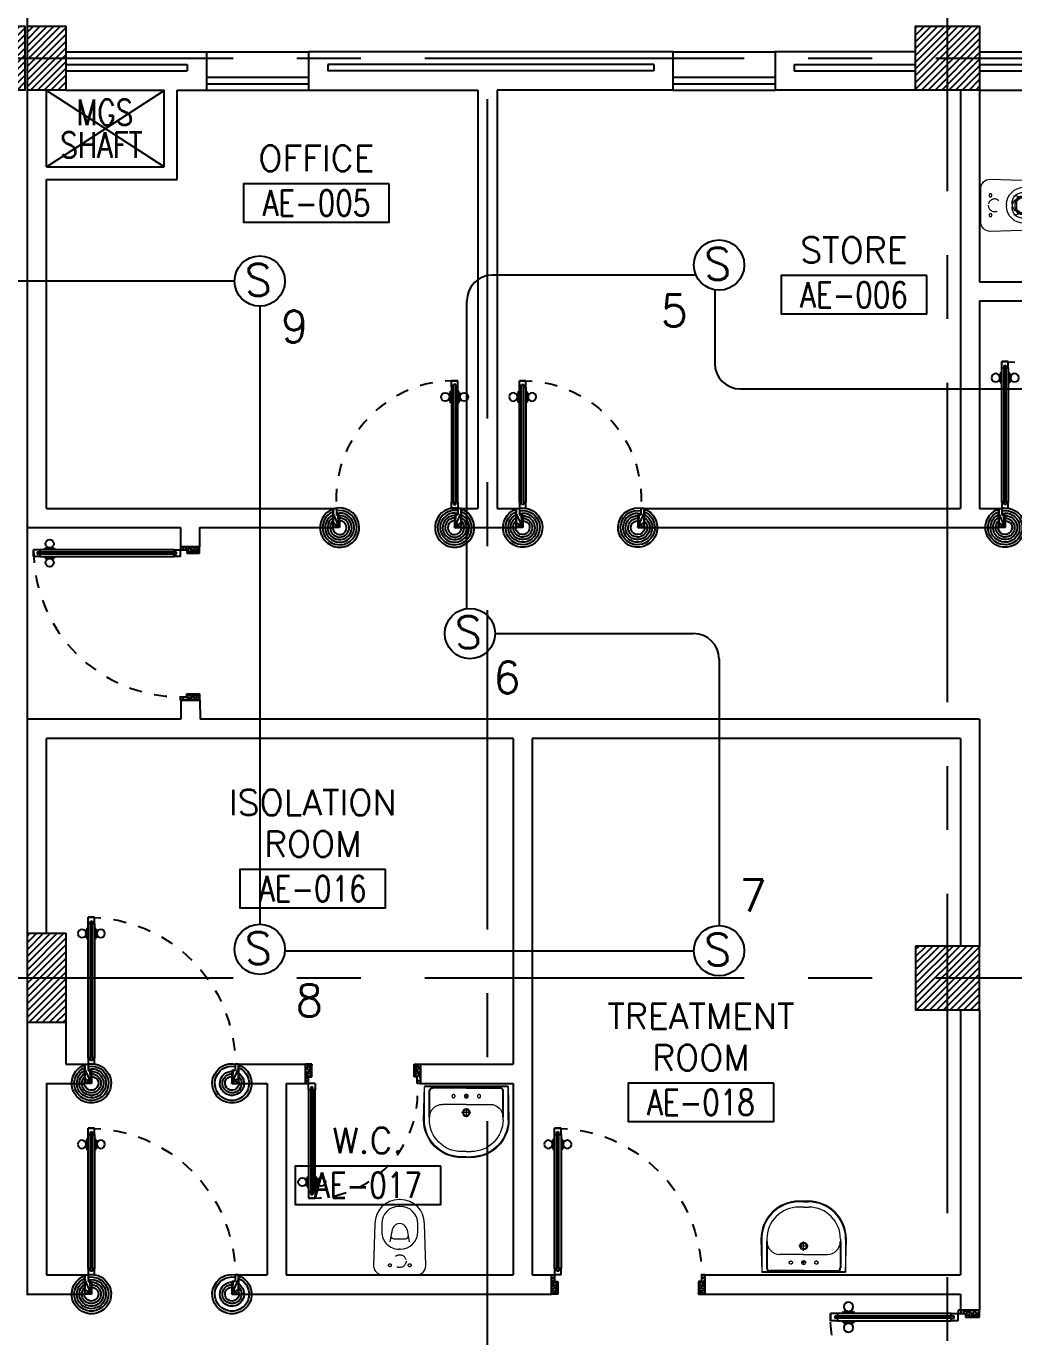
# Model space of a CAD drawing. Extents: x -0.4 to 91.7, y -13.9 to 77.4.
# Drawn here: x 53.23 to 60.96, y 53.86 to 64.12 of the extents above; entities that cross this region are included whole.
import ezdxf
from ezdxf.enums import TextEntityAlignment as Align

# ---------------------------------------------------------------- set-up
doc = ezdxf.new("R2010")
doc.units = 0
doc.header["$MEASUREMENT"] = 0
doc.header["$PDMODE"] = 3
doc.header["$PDSIZE"] = 0.1
for name, pattern in [('CENTERX2', [4, 2.5, -0.5, 0.5, -0.5]), ('DASHED', [0.75, 0.5, -0.25]), ('HIDDEN', [0.375, 0.25, -0.125]), ('HIDDEN2', [0.1875, 0.125, -0.0625])]:
    doc.linetypes.add(name, pattern=pattern)
doc.layers.get('0').update_dxf_attribs({"color": 11, "linetype": 'CONTINUOUS'})
doc.layers.get('DEFPOINTS').update_dxf_attribs({"color": 11, "linetype": 'CONTINUOUS'})
for name, color, linetype in [('AX-DIM', 11, 'CONTINUOUS'), ('AXES', 11, 'CENTERX2'), ('COL', 11, 'CONTINUOUS'), ('DOOR', 11, 'CONTINUOUS'), ('DOOR-DIM', 11, 'CONTINUOUS'), ('E-FIRE', 4, 'CONTINUOUS'), ('E-WIRE', 4, 'CONTINUOUS'), ('FIX', 11, 'CONTINUOUS'), ('HAT', 11, 'CONTINUOUS'), ('INSUL', 11, 'CONTINUOUS'), ('ME-FIX', 11, 'CONTINUOUS'), ('RM-BOX', 11, 'CONTINUOUS'), ('RM-NAME', 11, 'CONTINUOUS'), ('RM-NO', 11, 'CONTINUOUS'), ('SHAFT', 11, 'CONTINUOUS'), ('WALL', 11, 'CONTINUOUS'), ('WIN', 11, 'CONTINUOUS')]:
    doc.layers.add(name, color=color, linetype=linetype)
doc.styles.add('ROMANS', font='ROMANS.shx', dxfattribs={"width": 0.6})
doc.dimstyles.new('STANDARD in', dxfattribs={"dimtxt": 0.2, "dimasz": 0.1, "dimexe": 0.07, "dimexo": 0.05, "dimgap": 0.1, "dimtad": 1, "dimdec": 0, "dimlfac": 1000, "dimzin": 0, "dimdsep": 46, "dimtxsty": 'ROMANS', "dimblk": 'ARCHTICK', "dimcen": 0.05, "dimdle": 0.05, "dimclrd": 7, "dimclre": 7, "dimclrt": 2, "dimadec": 0, "dimazin": 0, "dimtfac": 1, "dimtdec": 0, "dimtmove": 2, "dimatfit": 3, "dimldrblk": 'ARCHTICK', "dimfxl": 0, "dimtolj": 1, "dimtzin": 0, "dimarcsym": 0})

# ---------------------------------------------------------------- blocks, each defined once
blk = doc.blocks.new('_ARCHTICK')
at = {"color": 0, "linetype": 'ByBlock', "const_width": 0.15}
blk.add_lwpolyline([(-0.5, -0.5), (0.5, 0.5)], dxfattribs=at)
blk = doc.blocks.new('*D139')
at = {"layer": 'AX-DIM', "color": 7, "lineweight": -2}
for p, q in [((10.951, 63.985), (10.951, 76.183)), ((86.267, 74.743), (86.267, 76.183)), ((10.901, 76.113), (86.317, 76.113))]:
    blk.add_line(p, q, dxfattribs=at)
at = {"layer": 'DEFPOINTS', "color": 0}
for p in [(86.267, 76.113), (86.267, 74.693), (10.951, 63.935)]:
    blk.add_point(p, dxfattribs=at)
at = {"layer": 'AX-DIM', "color": 7, "lineweight": -2, "xscale": 0.1, "yscale": 0.1, "zscale": 0.1, "rotation": 180}
blk.add_blockref('_ARCHTICK', (10.951, 76.113), dxfattribs=at)
at = {"layer": 'AX-DIM', "color": 7, "lineweight": -2, "xscale": 0.1, "yscale": 0.1, "zscale": 0.1}
blk.add_blockref('_ARCHTICK', (86.267, 76.113), dxfattribs=at)
at = {"layer": 'AX-DIM', "color": 2, "insert": (48.609, 76.313), "char_height": 0.2, "attachment_point": 5, "style": 'ROMANS'}
blk.add_mtext('\\A1;75316', dxfattribs=at)
blk = doc.blocks.new('A$C24ED45A6')
at = {"layer": 'DOOR', "color": 0, "linetype": 'ByBlock'}
for p, q in [((925, 1100), (925, 1150)), ((925, 1150), (975, 1150)), ((975, 1150), (925, 1150)), ((975, 1100), (975, 1150)), ((909, 1055), (909, 990)), ((918, 1055), (909, 1055)), ((918, 978), (918, 1068)), ((925, 1068), (918, 1068)), ((918, 1055), (918, 990)), ((942, 1100), (925, 1100)), ((942, 1100), (942, 1120)), ((958, 1120), (942, 1120)), ((958, 1100), (958, 1120)), ((975, 1100), (958, 1100)), ((975, 1068), (982, 1068)), ((982, 978), (982, 1068)), ((982, 1055), (982, 990)), ((982, 1055), (991, 1055)), ((991, 1055), (991, 990)), ((918, 990), (909, 990)), ((925, 978), (918, 978)), ((975, 978), (982, 978)), ((982, 990), (991, 990)), ((0, 0), (0, 150)), ((0, 150), (25, 150)), ((25, 150), (25, 100)), ((925, 150), (925, 200)), ((925, 200), (942, 200)), ((925, 150), (975, 150)), ((942, 200), (942, 180)), ((942, 180), (958, 180)), ((958, 180), (958, 200)), ((958, 200), (975, 200)), ((975, 200), (975, 150)), ((1000, 150), (975, 150)), ((975, 150), (975, 100)), ((1000, 150), (1000, 0)), ((50, 0), (0, 0)), ((25, 100), (50, 100)), ((50, 100), (50, 0)), ((975, 100), (950, 100)), ((950, 100), (950, 0)), ((950, 0), (1000, 0))]:
    blk.add_line(p, q, dxfattribs=at)
at = {"layer": 'DOOR', "linetype": 'ByBlock'}
for p, q in [((925, 1100), (925, 200)), ((942, 200), (942, 1100)), ((958, 200), (958, 1100)), ((975, 200), (975, 1100))]:
    blk.add_line(p, q, dxfattribs=at)
at = {"layer": 'DOOR', "color": 9, "linetype": 'ByBlock'}
for p, q in [((50, 0), (0, 114)), ((950, 0), (1000, 114)), ((50, 0), (0, 40)), ((50, 0), (37, 100)), ((950, 0), (963, 100)), ((950, 0), (1000, 40))]:
    blk.add_line(p, q, dxfattribs=at)
at = {"layer": 'DOOR', "color": 0, "linetype": 'ByBlock'}
for centre in [(876, 1023), (1024, 1023)]:
    blk.add_circle(centre, 32.4, dxfattribs=at)
at = {"layer": 'DOOR', "linetype": 'HIDDEN', "ltscale": 0.5}
blk.add_arc((950, 222), 928, 88.456, 184.4816, dxfattribs=at)
at = {"layer": 'DOOR', "color": 9, "linetype": 'ByBlock'}
for centre, radius, start, end in [((50, 0), 154, 103.7142, 108.8947), ((50, 0), 134, 100.72, 111.8402), ((50, 0), 114, 102.6226, 115.9162), ((950, 0), 134, 68.1598, 79.28), ((950, 0), 114, 64.0838, 77.3774), ((950, 0), 154, 71.1053, 76.2858), ((50, 0), 94.4, 90, 121.9818), ((50, 0), 74.4, 90, 132.2236), ((50, 0), 54.4, 90, 156.7926), ((50, 0), 34.4, 90, 180), ((50, 0), 14.4, 90, 180), ((950, 0), 94.4, 58.0182, 90), ((950, 0), 74.4, 47.7764, 90), ((950, 0), 54.4, 23.2074, 90), ((950, 0), 34.4, 0, 90), ((950, 0), 14.4, 0, 90)]:
    blk.add_arc(centre, radius, start, end, dxfattribs=at)
at = {"layer": 'WALL'}
blk.add_line((1000, 0), (1000, 150), dxfattribs=at)
blk = doc.blocks.new('RM1')
at = {"layer": 'RM-BOX'}
blk.add_lwpolyline([(570, -200), (-570, -200), (-570, -500), (570, -500)], close=True, dxfattribs=at)
at = {"layer": 'RM-NAME', "style": 'ROMANS'}
for tag, p in [('ROOMNAME1', (0, 324)), ('ROOMNAME2', (0, 0))]:
    blk.add_attdef(tag, text='', height=200, dxfattribs=at).set_placement(p, align=Align.MIDDLE)
at = {"layer": 'RM-NO', "style": 'ROMANS', "width": 0.8}
blk.add_attdef('ROOMNO', text='', height=200, dxfattribs=at).set_placement((0, -350), align=Align.MIDDLE)
blk = doc.blocks.new('*X72')
at = {"color": 0}
for p, q in [((73379, 62348), (73832, 62801)), ((73379, 62401), (73779, 62801)), ((73379, 62454), (73726, 62801)), ((73379, 62507), (73673, 62801)), ((73379, 62560), (73620, 62801)), ((73379, 62614), (73567, 62801)), ((73379, 62667), (73514, 62801)), ((73379, 62720), (73461, 62801)), ((73379, 62773), (73408, 62801)), ((73385, 62301), (73879, 62795)), ((73438, 62301), (73879, 62742)), ((73491, 62301), (73879, 62689)), ((73544, 62301), (73879, 62636)), ((73597, 62301), (73879, 62583)), ((73650, 62301), (73879, 62530)), ((73703, 62301), (73879, 62477)), ((73756, 62301), (73879, 62424)), ((73809, 62301), (73879, 62371)), ((73862, 62301), (73879, 62318))]:
    blk.add_line(p, q, dxfattribs=at)
blk = doc.blocks.new('COL50')
at = {"layer": 'COL'}
blk.add_lwpolyline([(-250, 250), (-250, -250), (250, -250), (250, 250)], close=True, dxfattribs=at)
blk = doc.blocks.new('*X71')
at = {"color": 0}
for p, q in [((73379, 69508), (73872, 70001)), ((73379, 69561), (73819, 70001)), ((73379, 69614), (73766, 70001)), ((73379, 69667), (73713, 70001)), ((73379, 69720), (73660, 70001)), ((73379, 69773), (73607, 70001)), ((73379, 69826), (73554, 70001)), ((73379, 69879), (73501, 70001)), ((73379, 69932), (73448, 70001)), ((73379, 69985), (73395, 70001)), ((73425, 69501), (73879, 69955)), ((73478, 69501), (73879, 69902)), ((73532, 69501), (73879, 69849)), ((73585, 69501), (73879, 69796)), ((73638, 69501), (73879, 69743)), ((73691, 69501), (73879, 69690)), ((73744, 69501), (73879, 69637)), ((73797, 69501), (73879, 69584)), ((73850, 69501), (73879, 69531))]:
    blk.add_line(p, q, dxfattribs=at)
blk = doc.blocks.new('WC1')
at = {"layer": 'FIX', "lineweight": 20}
for p, q in [((35, 204), (-293, 194)), ((-230, 141), (-293, 141)), ((108, 0), (108, 131)), ((-482, 5), (-482, -5)), ((-429, 5), (-429, -5)), ((-289, 24), (-295, 0)), ((-295, 0), (-289, -24)), ((-150, 76), (-245, 60)), ((-94, 5), (-94, -5)), ((108, -131), (108, 0)), ((-245, -60), (-150, -76)), ((-293, -141), (-230, -141)), ((-293, -194), (35, -204)), ((32, -204), (35, -204))]:
    blk.add_line(p, q, dxfattribs=at)
at = {"layer": 'FIX', "linetype": 'Continuous', "lineweight": 20}
blk.add_line((-175, -47), (-175, 45), dxfattribs=at)
at = {"layer": 'FIX', "linetype": 'HIDDEN2', "lineweight": 20, "ltscale": 0.3}
blk.add_circle((0, 0), 49.8, dxfattribs=at)
at = {"layer": 'FIX', "linetype": 'HIDDEN', "lineweight": 20, "ltscale": 0.05}
for centre in [(32, 78), (32, -77)]:
    blk.add_circle(centre, 11.6, dxfattribs=at)
at = {"layer": 'FIX', "lineweight": 20}
for centre, radius, start, end in [((-293, 5), 189, 90, 180), ((-293, 5), 136, 90, 180), ((-230, 5), 136, 360, 90), ((35, 131), 73, 360, 90), ((-228, -7), 68.2, 128.9242, 152.8468), ((-219, -18), 82, 108.496, 128.9242), ((-293, -5), 189, 180, 270), ((-293, -5), 136, 180, 270), ((-228, 7), 68.2, 207.1532, 231.0758), ((-219, 18), 82, 231.0758, 251.504), ((-230, -5), 136, 270, 0), ((35, -131), 73, 270, 0)]:
    blk.add_arc(centre, radius, start, end, dxfattribs=at)
at = {"layer": 'FIX', "linetype": 'Continuous', "lineweight": 20}
for centre, start, end in [((-198, 46), 357.6662, 91.6121), ((-197, -46), 268.3879, 2.3338)]:
    blk.add_arc(centre, 22.3, start, end, dxfattribs=at)
blk = doc.blocks.new('C-300')
at = {"layer": 'HAT', "linetype": 'ByBlock', "ltscale": 0.3}
h = blk.add_hatch(dxfattribs=at)
h.set_pattern_fill('ANSI31', color=8, scale=300, style=0)
h.set_pattern_definition([(45, (-258496.182, -82361.005), (-26.5165043, 26.5165043), [])])
h.paths.add_polyline_path([(300, 500), (0, 500), (0, 250), (300, 250)])
h.paths.add_polyline_path([(300, 250), (0, 250), (0, 0), (300, 0)])
at = {"layer": 'COL'}
blk.add_lwpolyline([(0, 500), (300, 500), (300, 0), (0, 0)], close=True, dxfattribs=at)
blk = doc.blocks.new('C-300A')
at = {"layer": 'SHAFT', "color": 6, "linetype": 'ByBlock', "ltscale": 0.3}
for p in [(-300, 0), (20, 0)]:
    blk.add_blockref('C-300', p, dxfattribs=at)
blk = doc.blocks.new('DOOR100')
at = {"layer": 'DOOR', "color": 7, "linetype": 'ByBlock'}
for p, q in [((-75, 1250), (-75, 1300)), ((-75, 1300), (-25, 1300)), ((-25, 1300), (-75, 1300)), ((-58, 1250), (-75, 1250)), ((-58, 1250), (-58, 1270)), ((-42, 1270), (-58, 1270)), ((-42, 1250), (-42, 1270)), ((-25, 1250), (-42, 1250)), ((-25, 1250), (-25, 1300)), ((-91, 1205), (-91, 1140)), ((-82, 1205), (-91, 1205)), ((-82, 1140), (-91, 1140)), ((-82, 1128), (-82, 1218)), ((-75, 1218), (-82, 1218)), ((-82, 1205), (-82, 1140)), ((-25, 1218), (-18, 1218)), ((-18, 1128), (-18, 1218)), ((-18, 1205), (-18, 1140)), ((-18, 1205), (-9, 1205)), ((-18, 1140), (-9, 1140)), ((-9, 1205), (-9, 1140)), ((-75, 1128), (-82, 1128)), ((-25, 1128), (-18, 1128)), ((-1200, 0), (-1200, 150)), ((-1200, 150), (-1175, 150)), ((-1200, 150), (-1200, 0)), ((-1150, 0), (-1200, 114)), ((-1175, 150), (-1175, 100)), ((-75, 200), (-58, 200)), ((-75, 150), (-75, 200)), ((-75, 150), (-25, 150)), ((-58, 200), (-58, 180)), ((-58, 180), (-42, 180)), ((-50, 0), (0, 114)), ((-42, 200), (-25, 200)), ((-42, 180), (-42, 200)), ((-25, 200), (-25, 150)), ((0, 150), (-25, 150)), ((-25, 150), (-25, 100)), ((0, 0), (0, 150)), ((0, 150), (0, 0)), ((-1150, 0), (-1200, 40)), ((-1150, 0), (-1200, 0)), ((-1175, 100), (-1150, 100)), ((-1150, 0), (-1163, 100)), ((-1150, 100), (-1150, 0)), ((-50, 100), (-50, 0)), ((-50, 0), (-37, 100)), ((-25, 100), (-50, 100)), ((-50, 0), (0, 40)), ((-50, 0), (0, 0))]:
    blk.add_line(p, q, dxfattribs=at)
at = {"layer": 'DOOR', "linetype": 'ByBlock'}
for p, q in [((-75, 1250), (-75, 200)), ((-58, 200), (-58, 1250)), ((-42, 200), (-42, 1250)), ((-25, 200), (-25, 1250))]:
    blk.add_line(p, q, dxfattribs=at)
at = {"layer": 'DOOR', "color": 7, "linetype": 'ByBlock'}
for centre in [(-124, 1173), (24, 1173)]:
    blk.add_circle(centre, 32.4, dxfattribs=at)
at = {"layer": 'DOOR', "linetype": 'HIDDEN', "ltscale": 0.5}
blk.add_arc((-25, 150), 1150, 90, 180, dxfattribs=at)
at = {"layer": 'DOOR', "color": 7, "linetype": 'ByBlock'}
for centre, radius, start, end in [((-1150, 0), 154, 103.7142, 108.8947), ((-1150, 0), 134, 100.72, 111.8402), ((-50, 0), 134, 68.1598, 79.28), ((-50, 0), 114, 64.0838, 77.3774), ((-50, 0), 154, 71.1053, 76.2858), ((-1150, 0), 94.4, 90, 121.9818), ((-1150, 0), 74.4, 90, 132.2236), ((-1150, 0), 54.4, 90, 156.7926), ((-1150, 0), 34.4, 90, 180), ((-1150, 0), 14.4, 90, 180), ((-50, 0), 94.4, 58.0182, 90), ((-50, 0), 74.4, 47.7764, 90), ((-50, 0), 54.4, 23.2074, 90), ((-50, 0), 34.4, 0, 90), ((-50, 0), 14.4, 0, 90)]:
    blk.add_arc(centre, radius, start, end, dxfattribs=at)
blk = doc.blocks.new('DOOR90')
at = {"layer": 'DOOR', "color": 7, "linetype": 'ByBlock'}
for p, q in [((-150, 0), (0, 0)), ((-150, 0), (-150, -25)), ((0, -50), (-114, 0)), ((0, -50), (-40, 0)), ((0, -50), (0, 0)), ((-1000, -25), (-1050, -25)), ((-1050, -75), (-1050, -25)), ((-1050, -25), (-1050, -75)), ((-1000, -75), (-1050, -75)), ((-1000, -42), (-1020, -42)), ((-1020, -42), (-1020, -58)), ((-1000, -58), (-1020, -58)), ((-1000, -25), (-1000, -42)), ((-1000, -58), (-1000, -75)), ((-878, -18), (-968, -18)), ((-968, -25), (-968, -18)), ((-968, -75), (-968, -82)), ((-878, -82), (-968, -82)), ((-955, -9), (-890, -9)), ((-955, -18), (-955, -9)), ((-955, -18), (-890, -18)), ((-955, -82), (-890, -82)), ((-955, -82), (-955, -91)), ((-955, -91), (-890, -91)), ((-890, -18), (-890, -9)), ((-890, -82), (-890, -91)), ((-878, -25), (-878, -18)), ((-878, -75), (-878, -82)), ((-200, -25), (-150, -25)), ((-200, -42), (-200, -25)), ((-180, -42), (-200, -42)), ((-200, -58), (-180, -58)), ((-200, -75), (-200, -58)), ((-150, -75), (-200, -75)), ((-180, -58), (-180, -42)), ((-150, -25), (-100, -25)), ((-150, -75), (-150, -25)), ((-100, -25), (-100, -50)), ((0, -50), (-100, -37)), ((-100, -50), (0, -50)), ((-150, -875), (-100, -875)), ((-150, -900), (-150, -875)), ((-150, -900), (0, -900)), ((0, -900), (-150, -900)), ((0, -850), (-114, -900)), ((-100, -875), (-100, -850)), ((0, -850), (-100, -863)), ((-100, -850), (0, -850)), ((0, -850), (-40, -900)), ((0, -850), (0, -900))]:
    blk.add_line(p, q, dxfattribs=at)
at = {"layer": 'DOOR', "linetype": 'ByBlock'}
for p, q in [((-200, -25), (-1000, -25)), ((-200, -42), (-1000, -42)), ((-200, -58), (-1000, -58)), ((-1000, -75), (-200, -75))]:
    blk.add_line(p, q, dxfattribs=at)
at = {"layer": 'DOOR', "color": 7, "linetype": 'ByBlock'}
for centre in [(-923, 24), (-923, -124)]:
    blk.add_circle(centre, 32.4, dxfattribs=at)
for centre, radius, start, end in [((0, -50), 154, 161.1053, 166.2858), ((0, -50), 94.4, 148.0182, 180), ((0, -50), 134, 158.1598, 169.28), ((0, -50), 114, 154.0838, 167.3774), ((0, -50), 74.4, 137.7764, 180), ((0, -50), 54.4, 113.2074, 180), ((0, -50), 34.4, 90, 180), ((0, -50), 14.4, 90, 180), ((0, -850), 154, 193.7142, 198.8947), ((0, -850), 134, 190.72, 201.8402), ((0, -850), 94.4, 180, 211.9818), ((0, -850), 74.4, 180, 222.2236), ((0, -850), 54.4, 180, 246.7926), ((0, -850), 34.4, 180, 270), ((0, -850), 14.4, 180, 270)]:
    blk.add_arc(centre, radius, start, end, dxfattribs=at)
at = {"layer": 'DOOR', "linetype": 'HIDDEN', "ltscale": 0.5}
blk.add_arc((-222, -50), 828, 178.2701, 275.003, dxfattribs=at)
blk = doc.blocks.new('A$C49F1192B')
at = {"layer": 'DOOR', "color": 0, "linetype": 'ByBlock', "xscale": -1, "rotation": 270}
blk.add_blockref('DOOR100', (0, 1200), dxfattribs=at)
blk = doc.blocks.new('LAV1')
at = {"layer": 'FIX', "linetype": 'ByBlock'}
blk.add_line((-328, -25), (328, -25), dxfattribs=at)
at = {"layer": 'FIX', "linetype": 'Continuous', "lineweight": 20}
for p, q in [((-328, -285), (-328, -25)), ((328, -285), (328, -25)), ((0, -165), (-187, -165)), ((0, -165), (187, -165)), ((-288, -285), (-288, -265)), ((287, -285), (287, -265)), ((0, -535), (-38, -535)), ((0, -575), (-38, -575)), ((0, -535), (38, -535)), ((0, -575), (38, -575))]:
    blk.add_line(p, q, dxfattribs=at)
at = {"layer": 'FIX', "linetype": 'ByBlock', "ltscale": 0.3}
for p, q in [((-288, -265), (-288, -60)), ((0, -35), (-262, -35)), ((0, -35), (262, -35)), ((287, -265), (287, -60))]:
    blk.add_line(p, q, dxfattribs=at)
at = {"layer": 'FIX', "lineweight": 20}
for p, q in [((-16, -101), (15, -101)), ((0, -85), (0, -116))]:
    blk.add_line(p, q, dxfattribs=at)
at = {"layer": 'FIX', "linetype": 'DASHED', "lineweight": 20, "ltscale": 0.04}
for p, q in [((0, -194), (0, -266)), ((-36, -230), (37, -230))]:
    blk.add_line(p, q, dxfattribs=at)
at = {"layer": 'FIX', "linetype": 'Continuous', "lineweight": 20}
blk.add_lwpolyline([(295, -25), (0, -25), (-328, -25), (-334, -285, 0.414214), (-38, -582), (0, -582), (38, -582, 0.414214), (334, -285), (328, -25), (0, -25)], format="xyb", dxfattribs=at)
at = {"layer": 'FIX', "linetype": 'HIDDEN', "lineweight": 20, "ltscale": 0.05}
for centre in [(-100, -101), (100, -101)]:
    blk.add_circle(centre, 12.4, dxfattribs=at)
at = {"layer": 'FIX', "lineweight": 20}
for centre, radius in [((0, -101), 15.5), ((0, -230), 29.5), ((0, -230), 22.5)]:
    blk.add_circle(centre, radius, dxfattribs=at)
at = {"layer": 'FIX', "linetype": 'ByBlock', "ltscale": 0.3}
for centre, start, end in [((-262, -60), 90, 180), ((262, -60), 0, 90)]:
    blk.add_arc(centre, 25, start, end, dxfattribs=at)
at = {"layer": 'FIX', "linetype": 'Continuous', "lineweight": 20}
for centre, radius, start, end in [((-187, -265), 100, 90, 180), ((187, -265), 100, 0, 90), ((-38, -285), 290, 180, 270), ((-38, -285), 250, 180, 270), ((38, -285), 290, 270, 0), ((38, -285), 250, 270, 0)]:
    blk.add_arc(centre, radius, start, end, dxfattribs=at)
blk = doc.blocks.new('A$C272A55A0')
at = {"layer": 'DOOR', "color": 0, "linetype": 'ByBlock'}
for p, q in [((0, 900.4), (0, 1050.4)), ((50, 1050.4), (0, 1050.4)), ((50, 950.4), (50, 1050.4)), ((1750, 950.4), (1750, 1050.4)), ((1750, 1050.4), (1800, 1050.4)), ((1800, 1050.4), (1800, 900.4)), ((25, 950.4), (50, 950.4)), ((25, 900.4), (25, 950.4)), ((1775, 950.4), (1750, 950.4)), ((1775, 900.4), (1775, 950.4)), ((0, 900.4), (25, 900.4)), ((75, 900.4), (25, 900.4)), ((25, 850.4), (25, 900.4)), ((42, 850.4), (25, 850.4)), ((58, 870.4), (42, 870.4)), ((42, 870.4), (42, 850.4)), ((58, 850.4), (58, 870.4)), ((75, 850.4), (58, 850.4)), ((75, 900.4), (75, 850.4)), ((1725, 900.4), (1775, 900.4)), ((1725, 900.4), (1725, 850.4)), ((1725, 850.4), (1742, 850.4)), ((1742, 870.4), (1758, 870.4)), ((1742, 850.4), (1742, 870.4)), ((1758, 870.4), (1758, 850.4)), ((1758, 850.4), (1775, 850.4)), ((1800, 900.4), (1775, 900.4)), ((1775, 850.4), (1775, 900.4)), ((1717.8, 160.1), (1708.8, 160.1)), ((1708.8, 95.3), (1708.8, 160.1)), ((1717.8, 95.3), (1708.8, 95.3)), ((1725, 172.7), (1717.8, 172.7)), ((1717.8, 172.7), (1717.8, 82.7)), ((1717.8, 95.3), (1717.8, 160.1)), ((1775, 172.7), (1782.2, 172.7)), ((1782.2, 172.7), (1782.2, 82.7)), ((1782.2, 160.1), (1791.2, 160.1)), ((1782.2, 95.3), (1782.2, 160.1)), ((1782.2, 95.3), (1791.2, 95.3)), ((1791.2, 95.3), (1791.2, 160.1)), ((25, 50.4), (42, 50.4)), ((25, 50.4), (25, 0.4)), ((25, 0.4), (75, 0.4)), ((75, 0.4), (25, 0.4)), ((42, 50.4), (42, 30.4)), ((42, 30.4), (58, 30.4)), ((58, 50.4), (75, 50.4)), ((58, 50.4), (58, 30.4)), ((75, 50.4), (75, 0.4)), ((1725, 82.7), (1717.8, 82.7)), ((1742, 50.4), (1725, 50.4)), ((1725, 50.4), (1725, 0.4)), ((1775, 0.4), (1725, 0.4)), ((1725, 0.4), (1775, 0.4)), ((1742, 50.4), (1742, 30.4)), ((1758, 30.4), (1742, 30.4)), ((1775, 50.4), (1758, 50.4)), ((1758, 50.4), (1758, 30.4)), ((1775, 82.7), (1782.2, 82.7)), ((1775, 50.4), (1775, 0.4))]:
    blk.add_line(p, q, dxfattribs=at)
at = {"layer": 'DOOR', "color": 9, "linetype": 'ByBlock'}
for p, q in [((50, 1050.4), (0, 1010.2)), ((50, 1050.4), (0, 936.6)), ((50, 1050.4), (36.6, 950.4)), ((1750, 1050.4), (1800, 1010.2)), ((1750, 1050.4), (1800, 936.6)), ((1750, 1050.4), (1763.4, 950.4))]:
    blk.add_line(p, q, dxfattribs=at)
at = {"layer": 'DOOR', "linetype": 'ByBlock'}
for p, q in [((25, 850.4), (25, 50.4)), ((42, 850.4), (42, 50.4)), ((58, 850.4), (58, 50.4)), ((75, 50.4), (75, 850.4)), ((1725, 50.4), (1725, 850.4)), ((1742, 850.4), (1742, 50.4)), ((1758, 850.4), (1758, 50.4)), ((1775, 850.4), (1775, 50.4))]:
    blk.add_line(p, q, dxfattribs=at)
at = {"layer": 'DOOR', "color": 0, "linetype": 'ByBlock'}
for centre in [(1676.5, 127.7), (1823.5, 127.7)]:
    blk.add_circle(centre, 32.4, dxfattribs=at)
at = {"layer": 'DOOR', "color": 9, "linetype": 'ByBlock'}
for centre, radius, start, end in [((50, 1050.4), 54.4, 203.20738, 270), ((50, 1050.4), 34.4, 180, 270), ((50, 1050.4), 14.4, 180, 270), ((1750, 1050.4), 14.4, 270, 0), ((1750, 1050.4), 34.4, 270, 0), ((1750, 1050.4), 54.4, 270, 336.79262), ((50, 1050.4), 74.4, 227.77643, 270), ((50, 1050.4), 94.4, 238.01819, 270), ((50, 1050.4), 114.4, 244.08384, 257.37743), ((50, 1050.4), 134.4, 248.15985, 259.28002), ((1750, 1050.4), 74.4, 270, 312.22357), ((1750, 1050.4), 94.4, 270, 301.98181), ((1750, 1050.4), 114.4, 282.62257, 295.91616), ((1750, 1050.4), 134.4, 280.71998, 291.84015), ((50, 1050.4), 154.4, 251.10529, 256.28577), ((1750, 1050.4), 154.4, 283.71423, 288.89471)]:
    blk.add_arc(centre, radius, start, end, dxfattribs=at)
at = {"layer": 'DOOR', "linetype": 'HIDDEN', "ltscale": 0.5}
for centre, start, end in [((50, 851.4), 268.31738, 3.29648), ((1750, 851.4), 176.70352, 271.68262)]:
    blk.add_arc(centre, 851.4, start, end, dxfattribs=at)
at = {"layer": 'WALL', "linetype": 'ByBlock'}
blk.add_line((1800, 900.4), (1800, 1050.4), dxfattribs=at)
blk = doc.blocks.new('S')
at = {"layer": 'E-FIRE'}
blk.add_circle((0, 0), 197, dxfattribs=at)
at = {"layer": 'E-FIRE', "color": 3, "style": 'ROMANS'}
blk.add_text('S', height=250, dxfattribs=at).set_placement((-119, -115))

msp = doc.modelspace()

# ---------------------------------------------------------------- hatches: boundary and pattern name
at = {"layer": 'HAT'}
h = msp.add_hatch(dxfattribs=at)
h.set_pattern_fill('ANSI31', color=256, scale=0.3, style=0)
h.set_pattern_definition([(45, (-330.203787, -5.861), (-0.0265165043, 0.0265165043), [])])
h.paths.add_polyline_path([(53.5414, 56.67), (53.5414, 57.02), (53.2414, 57.02), (53.2414, 56.67)])
h.paths.add_polyline_path([(53.2414, 56.32), (53.5414, 56.32), (53.5414, 56.67), (53.2414, 56.67)])

# ---------------------------------------------------------------- linework, layer by layer
at = {"layer": 'AXES'}
for p, q in [((60.4414, -13.1715), (60.4414, 76.6632)), ((53.2414, -1.8143), (53.2414, 76.3132)), ((0.35, 63.87), (69.4414, 63.87)), ((56.8414, 5.05), (56.8414, 63.87)), ((0.35, 56.67), (69.4414, 56.67))]:
    msp.add_line(p, q, dxfattribs=at)
at = {"layer": 'COL'}
for points in [[(60.1914, 63.62), (60.1914, 64.12), (60.6914, 64.12), (60.6914, 63.62)], [(53.5414, 57.02), (53.5414, 56.32), (53.2414, 56.32), (53.2414, 57.02)]]:
    msp.add_lwpolyline(points, close=True, dxfattribs=at)
at = {"layer": 'E-WIRE', "color": 4}
for p, q in [((58.473, 62.1715), (56.8798, 62.1715)), ((54.8619, 62.1246), (52.8811, 62.1246)), ((56.6798, 59.5617), (56.6798, 61.9715)), ((58.6196, 62.0564), (58.6196, 61.4806)), ((58.8196, 61.2806), (65.3799, 61.2806)), ((56.9005, 59.366), (58.4535, 59.366)), ((58.6535, 59.166), (58.6535, 57.0797)), ((55.2557, 56.8826), (58.4564, 56.8826))]:
    msp.add_line(p, q, dxfattribs=at)
for centre, start, end in [((56.8798, 61.9715), 90, 180), ((58.8196, 61.4806), 180, 270), ((58.4535, 59.166), 0, 90)]:
    msp.add_arc(centre, 0.2, start, end, dxfattribs=at)
at = {"layer": 'INSUL'}
for p, q in [((53.5414, 63.82), (54.4914, 63.82)), ((54.4914, 63.82), (54.4914, 63.77)), ((58.1414, 63.82), (55.5914, 63.82)), ((55.5914, 63.82), (55.5914, 63.77)), ((58.1414, 63.82), (58.1414, 63.77)), ((59.2414, 63.82), (59.2414, 63.77)), ((59.2414, 63.82), (60.1914, 63.82)), ((60.6914, 63.82), (62.7914, 63.82)), ((53.5414, 63.77), (54.4914, 63.77)), ((58.1414, 63.77), (55.5914, 63.77)), ((59.2414, 63.77), (60.1914, 63.77)), ((60.6914, 63.77), (62.7914, 63.77))]:
    msp.add_line(p, q, dxfattribs=at)
at = {"layer": 'ME-FIX', "color": 4}
msp.add_line((55.059, 61.9275), (55.059, 57.091), dxfattribs=at)
at = {"layer": 'SHAFT', "linetype": 'ByBlock'}
for p, q in [((54.3114, 63.02), (53.3914, 63.616)), ((53.3914, 63.02), (54.3114, 63.616))]:
    msp.add_line(p, q, dxfattribs=at)
at = {"layer": 'WALL'}
for p, q in [((53.5414, 63.92), (54.6414, 63.92)), ((54.6414, 63.92), (54.6414, 63.62)), ((54.6414, 63.92), (54.6414, 63.62)), ((58.2914, 63.92), (55.4414, 63.92)), ((55.4414, 63.92), (55.4414, 63.62)), ((55.4414, 63.92), (55.4414, 63.62)), ((58.2914, 63.92), (58.2914, 63.62)), ((60.1914, 63.92), (59.0914, 63.92)), ((59.0914, 63.92), (59.0914, 63.62)), ((60.6914, 63.92), (62.9414, 63.92)), ((53.2414, 60.195), (53.2414, 63.62)), ((53.3914, 63.02), (53.3914, 63.62)), ((53.5414, 63.62), (54.3114, 63.62)), ((54.3114, 63.02), (54.3114, 63.62)), ((54.4114, 62.92), (54.4114, 63.62)), ((54.4114, 63.62), (54.6414, 63.62)), ((55.4414, 63.62), (56.7664, 63.62)), ((56.7664, 63.62), (56.7664, 60.345)), ((58.2914, 63.62), (56.9164, 63.62)), ((56.9164, 63.62), (56.9164, 60.345)), ((60.1914, 63.62), (59.0914, 63.62)), ((60.5414, 63.62), (60.5414, 60.345)), ((60.6914, 63.62), (62.7664, 63.62)), ((60.6914, 63.62), (60.6914, 62.12)), ((53.3914, 63.02), (54.3114, 63.02)), ((53.3914, 60.345), (53.3914, 62.92)), ((53.3914, 62.92), (54.4114, 62.92)), ((60.6914, 62.12), (61.7164, 62.12)), ((60.6914, 61.97), (60.6914, 60.345)), ((60.6914, 61.97), (61.2809, 61.97)), ((53.3914, 60.345), (55.6341, 60.345)), ((55.6341, 60.345), (55.6341, 60.195)), ((56.6341, 60.345), (56.6341, 60.195)), ((56.6341, 60.345), (56.7664, 60.345)), ((56.9164, 60.345), (57.0664, 60.345)), ((57.0664, 60.345), (57.0664, 60.195)), ((58.0664, 60.345), (60.5414, 60.345)), ((58.0664, 60.345), (58.0664, 60.195)), ((60.6914, 60.345), (60.8414, 60.345)), ((60.8414, 60.345), (60.8414, 60.195)), ((53.2414, 60.195), (54.4378, 60.195)), ((54.4378, 60.195), (54.4381, 60.045)), ((54.5878, 60.1954), (54.5881, 60.045)), ((54.5878, 60.195), (55.6341, 60.195)), ((56.6341, 60.195), (57.0664, 60.195)), ((58.0664, 60.195), (60.8414, 60.195)), ((54.4381, 60.045), (54.5881, 60.045)), ((54.5911, 58.845), (54.4411, 58.845)), ((54.4411, 58.845), (54.4414, 58.695)), ((54.5911, 58.845), (54.5914, 58.695)), ((54.4414, 58.695), (53.2414, 58.695)), ((60.6914, 58.695), (54.5914, 58.695)), ((60.6914, 58.695), (60.6914, 56.92)), ((53.2414, 57.02), (53.2414, 58.545)), ((53.3914, 57.02), (53.3914, 58.545)), ((57.0414, 58.545), (53.3914, 58.545)), ((57.0414, 58.545), (57.0414, 55.995)), ((60.5414, 58.545), (57.1914, 58.545)), ((57.1914, 58.545), (57.1914, 54.345)), ((60.5414, 58.545), (60.5414, 56.92)), ((60.5414, 56.42), (60.5414, 54.345)), ((60.6914, 56.42), (60.6914, 54.07)), ((53.5414, 56.32), (53.5414, 55.995)), ((53.5414, 55.995), (53.6914, 55.995)), ((53.6914, 55.995), (53.6914, 55.845)), ((53.6914, 55.995), (53.6914, 55.845)), ((54.8914, 55.995), (54.8914, 55.845)), ((54.8914, 55.995), (55.4164, 55.995)), ((54.8914, 55.995), (54.8914, 55.845)), ((55.4164, 55.995), (55.4164, 55.845)), ((56.3164, 55.995), (56.3164, 55.845)), ((56.3164, 55.995), (57.0414, 55.995)), ((53.3914, 55.845), (53.6914, 55.845)), ((53.3914, 55.845), (53.3914, 54.345)), ((54.8914, 55.845), (55.1164, 55.845)), ((55.1164, 55.845), (55.1164, 54.345)), ((55.2664, 55.845), (55.2664, 54.345)), ((55.2664, 55.845), (55.4164, 55.845)), ((56.3164, 55.845), (57.0414, 55.845)), ((57.0414, 55.845), (57.0414, 54.345)), ((53.3914, 54.345), (53.6914, 54.345)), ((53.6914, 54.345), (53.6914, 54.195)), ((53.6914, 54.345), (53.6914, 54.195)), ((53.6914, 54.345), (53.6914, 54.195)), ((54.8914, 54.345), (54.8914, 54.195)), ((54.8914, 54.345), (55.1164, 54.345)), ((54.8914, 54.345), (54.8914, 54.195)), ((55.2664, 54.345), (57.0414, 54.345)), ((57.1914, 54.345), (57.3414, 54.345)), ((57.3414, 54.345), (57.3414, 54.195)), ((57.3414, 54.345), (57.3414, 54.195)), ((57.3414, 54.345), (57.3414, 54.195)), ((58.5414, 54.345), (58.5414, 54.195)), ((58.5414, 54.345), (60.5414, 54.345)), ((53.2414, 54.195), (53.6914, 54.195)), ((54.8914, 54.195), (57.3414, 54.195)), ((58.5414, 54.195), (60.5414, 54.195)), ((60.5414, 54.195), (60.5414, 54.07)), ((60.5414, 54.07), (60.6914, 54.07))]:
    msp.add_line(p, q, dxfattribs=at)
at = {"layer": 'WIN'}
for p, q in [((54.6414, 63.92), (55.4414, 63.92)), ((58.2914, 63.92), (59.0914, 63.92)), ((54.6414, 63.72), (55.4414, 63.72)), ((58.2914, 63.72), (59.0914, 63.72)), ((54.6414, 63.67), (55.4414, 63.67)), ((54.6414, 63.62), (55.4414, 63.62)), ((58.2914, 63.67), (59.0914, 63.67)), ((58.2914, 63.62), (59.0914, 63.62))]:
    msp.add_line(p, q, dxfattribs=at)

# ---------------------------------------------------------------- block references
at = {"layer": 'COL', "linetype": 'ByBlock', "xscale": 0.001000000047497451, "yscale": 0.0009999999892897904, "zscale": 0.001}
msp.add_blockref('C-300A', (53.2214, 63.62), dxfattribs=at)
at = {"layer": 'COL', "xscale": 0.001000000047497451, "yscale": 0.0009999999892897904, "zscale": 0.001}
msp.add_blockref('COL50', (60.4414, 56.67), dxfattribs=at)
at = {"layer": 'DOOR', "xscale": -0.001000000047497451, "yscale": 0.0009999999892897904, "zscale": 0.001}
for p in [(60.8414, 60.195), (53.6914, 55.845), (53.6914, 54.195)]:
    msp.add_blockref('DOOR100', p, dxfattribs=at)
at = {"layer": 'DOOR', "color": 0, "yscale": 0.0009999999892897904, "zscale": 0.001}
for p, xscale in [((55.6341, 60.195), 0.001000000047497451), ((58.0664, 60.195), -0.001000000047497451)]:
    msp.add_blockref('A$C24ED45A6', p, dxfattribs=dict(at, xscale=xscale))
at = {"layer": 'DOOR', "xscale": 0.0009999999892897904, "yscale": 0.0009999999892897904, "zscale": 0.001, "rotation": 90}
msp.add_blockref('DOOR100', (54.5881, 60.045), dxfattribs=at)
at = {"layer": 'DOOR', "color": 0}
for name, p, xscale, yscale, zscale, rotation in [('A$C49F1192B', (58.5414, 54.195), 0.0009999999892897904, 0.0009999999892897904, 0.001, 90), ('A$C272A55A0', (59.5244, 52.07), -0.001111111099210878, 0.001111111099210878, 0.001111111111111111, 270)]:
    msp.add_blockref(name, p, dxfattribs=dict(at, xscale=xscale, yscale=yscale, zscale=zscale, rotation=rotation))
at = {"layer": 'DOOR-DIM', "xscale": 0.0009999999892897904, "yscale": 0.0009999999892897904, "zscale": 0.001, "rotation": 90}
msp.add_blockref('DOOR90', (55.4164, 55.995), dxfattribs=at)
at = {"layer": 'E-FIRE', "color": 4, "xscale": 0.0009999999892897904, "yscale": 0.0009999999892897904, "zscale": 0.001}
for p in [(58.6535, 62.2506), (55.059, 62.1246), (56.7034, 59.366), (55.059, 56.8939), (58.6535, 56.8826)]:
    msp.add_blockref('S', p, dxfattribs=at)
at = {"layer": 'HAT', "xscale": 0.001000000047497451, "yscale": 0.0009999999892897904, "zscale": 0.001}
for name in ['*X71', '*X72']:
    msp.add_blockref(name, (-13.1878, -5.881), dxfattribs=at)
for p, values in [((55.5023, 63.0863), {'ROOMNO': 'AE-005', 'ROOMNAME2': 'OFFICE'}), ((59.7088, 62.3677), {'ROOMNO': 'AE-006', 'ROOMNAME2': 'STORE'}), ((55.4732, 57.7191), {'ROOMNO': 'AE-016', 'ROOMNAME2': 'ROOM', 'ROOMNAME1': 'ISOLATION'}), ((58.511, 56.0464), {'ROOMNO': 'AE-018', 'ROOMNAME2': 'ROOM', 'ROOMNAME1': 'TREATMENT'}), ((55.9052, 55.3977), {'ROOMNO': 'AE-017', 'ROOMNAME2': 'W.C.'})]:
    msp.add_blockref('RM1', p, dxfattribs=at).add_auto_attribs(values)
at = {"layer": 'WALL', "xscale": -0.001000000047497451, "yscale": 0.0009999999892897904, "zscale": 0.001}
for name, p in [('WC1', (60.8092, 62.718)), ('LAV1', (56.675, 55.8455))]:
    msp.add_blockref(name, p, dxfattribs=at)
at = {"layer": 'WALL', "yscale": 0.0009999999892897904, "zscale": 0.001}
for name, p, xscale, rotation in [('WC1', (56.1539, 54.453), 0.0009999999892897904, 270), ('LAV1', (59.315, 54.3411), 0.001000000047497451, 180)]:
    msp.add_blockref(name, p, dxfattribs=dict(at, xscale=xscale, rotation=rotation))

# ---------------------------------------------------------------- texts
at = {"layer": 'E-FIRE', "color": 4, "style": 'ROMANS'}
for s, p in [('5', (58.1963, 61.7698)), ('9', (55.2248, 61.6442)), ('6', (56.8861, 58.8966)), ('7', (58.8132, 57.1898)), ('8', (55.3391, 56.3693))]:
    msp.add_text(s, height=0.25, dxfattribs=at).set_placement(p)
at = {"layer": 'RM-NAME', "style": 'ROMANS', "width": 0.8}
for s, p in [('MGS', (53.8464, 63.4456)), ('SHAFT', (53.8197, 63.1899))]:
    msp.add_text(s, height=0.2, dxfattribs=at).set_placement(p, align=Align.MIDDLE)

# ---------------------------------------------------------------- dimensions: what is measured, and where the dimension line sits
at = {"layer": 'AX-DIM'}
dim = msp.add_linear_dim(base=(86.2675, 76.113), p1=(10.9514, 63.9346), p2=(86.2675, 74.6929), dimstyle='STANDARD in', dxfattribs=at)
dim.commit()
dim.dimension.update_dxf_attribs({"geometry": '*D139', "text_midpoint": (48.6094, 76.313)})

doc.saveas('drawing.dxf')
